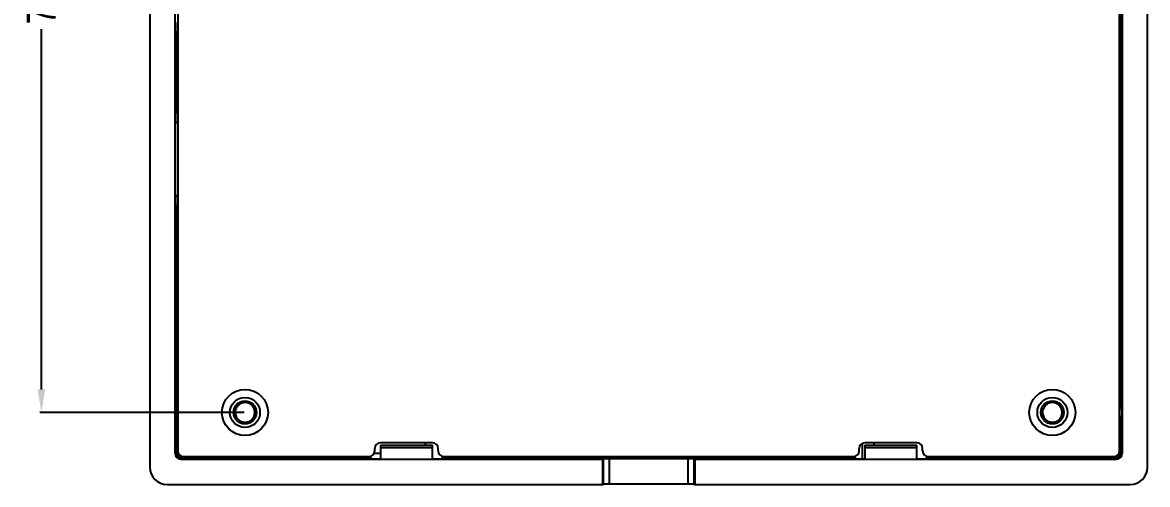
# Model space of a CAD drawing. Header units: inches. Extents: x -81 to 229, y -71 to 99.
# Drawn here: x 131.8 to 229.3, y -25.2 to 14.9 of the extents above; entities that cross this region are included whole.
import ezdxf

# ---------------------------------------------------------------- set-up
doc = ezdxf.new("R2010")
doc.units = ezdxf.units.IN
doc.header["$LTSCALE"] = 1.21
doc.header["$MEASUREMENT"] = 0
doc.header["$PDMODE"] = 3
doc.header["$PDSIZE"] = 0.3125
doc.layers.get('0').update_dxf_attribs({"linetype": 'CONTINUOUS'})
doc.layers.get('Defpoints').update_dxf_attribs({"linetype": 'CONTINUOUS'})
for name, color, linetype in [('BODY', 7, 'CONTINUOUS'), ('DIM', 3, 'CONTINUOUS'), ('SURFACE', 7, 'CONTINUOUS')]:
    doc.layers.add(name, color=color, linetype=linetype)
doc.styles.get("Standard").update_dxf_attribs({"font": 'txt', "width": 0.8})
doc.dimstyles.get("Standard").update_dxf_attribs({"dimtxt": 0.15625, "dimasz": 0.1875, "dimexe": 0.125, "dimexo": 0.0625, "dimgap": 0.09, "dimtad": 0, "dimtih": 1, "dimtoh": 1, "dimzin": 4, "dimdsep": 46, "dimtxsty": 'STANDARD', "dimblk": '_FILLED', "dimblk1": '_FILLED', "dimblk2": '_FILLED', "dimcen": 0.09, "dimazin": 1, "dimtp": 0.01, "dimtm": 0.01, "dimtfac": 1, "dimtofl": 0, "dimtmove": 0, "dimatfit": 3, "dimldrblk": '_FILLED', "dimfxl": 1, "dimtolj": 1, "dimtzin": 4, "dimarcsym": 0})

# ---------------------------------------------------------------- blocks, each defined once
blk = doc.blocks.new('_FILLED')
at = {"color": 0, "linetype": 'ByBlock'}
blk.add_solid([(0, 0), (-1, 0.167), (-1, -0.167)], dxfattribs=at)
blk = doc.blocks.new('*D9')
at = {"layer": 'Defpoints', "color": 0}
for p in [(151.052, 55.063), (133.403, -18.937), (151.052, -18.937)]:
    blk.add_point(p, dxfattribs=at)
at = {"layer": 'DIM', "color": 0, "lineweight": -2}
for p, q in [((150.99, 55.063), (133.278, 55.063)), ((133.403, 53.063), (133.403, 21.82)), ((133.403, -16.937), (133.403, 14.306)), ((150.99, -18.937), (133.278, -18.937))]:
    blk.add_line(p, q, dxfattribs=at)
at = {"layer": 'DIM', "color": 0, "lineweight": -2, "xscale": 2, "yscale": 2, "zscale": 2}
for p, rotation in [((133.403, 55.063), 90), ((133.403, -18.937), 270)]:
    blk.add_blockref('_FILLED', p, dxfattribs=dict(at, rotation=rotation))
at = {"layer": 'DIM', "insert": (133.403, 18.063), "char_height": 2.5, "attachment_point": 5, "rotation": 90}
blk.add_mtext('\\A1;74.00', dxfattribs=at)

msp = doc.modelspace()

# ---------------------------------------------------------------- linework, layer by layer
at = {"color": 7, "linetype": 'Continuous'}
for p, q in [((142.802, 59.813), (142.802, -23.687)), ((229.302, -23.687), (229.302, 59.813)), ((145.002, -22.487), (145.002, 58.613)), ((227.102, 58.613), (227.102, -22.487)), ((145.227, 58.388), (145.227, -22.262)), ((226.877, -22.262), (226.877, 58.388)), ((227.001, 31.521), (227.001, 4.605)), ((227.035, 14.563), (227.03, 14.063)), ((227.03, 14.063), (227.035, 13.563)), ((227.039, 14.063), (227.035, 14.563)), ((227.035, 13.563), (227.039, 14.063)), ((145.046, 13.618), (145.227, 13.618)), ((145.103, 7.493), (145.103, 13.618)), ((227.035, 12.563), (227.03, 12.063)), ((227.03, 12.063), (227.035, 11.563)), ((227.039, 12.063), (227.035, 12.563)), ((227.035, 11.563), (227.039, 12.063)), ((227.035, 10.563), (227.03, 10.063)), ((227.03, 10.063), (227.035, 9.563)), ((227.039, 10.063), (227.035, 10.563)), ((227.035, 9.563), (227.039, 10.063)), ((227.035, 8.563), (227.03, 8.063)), ((227.03, 8.063), (227.035, 7.563)), ((227.039, 8.063), (227.035, 8.563)), ((227.035, 7.563), (227.039, 8.063)), ((145.227, 7.493), (145.046, 7.493)), ((145.04, -0.167), (145.04, 6.213)), ((145.04, 6.213), (145.227, 6.213)), ((226.877, 4.605), (227.001, 4.605)), ((226.877, 4.481), (227.02, 4.481)), ((227.048, 4.51), (227.001, 4.605)), ((227.02, 4.481), (227.048, 4.51)), ((227.02, 4.481), (227.02, 3.445)), ((227.048, 4.51), (227.048, 3.417)), ((227.02, 3.445), (226.877, 3.445)), ((226.877, 3.321), (227.001, 3.321)), ((227.048, 3.417), (227.001, 3.321)), ((227.001, 3.321), (227.001, -18.449)), ((227.02, 3.445), (227.048, 3.417)), ((145.227, -0.167), (145.04, -0.167)), ((145.046, -1.447), (145.227, -1.447)), ((145.103, -18.449), (145.103, -1.447)), ((145.064, -18.567), (145.103, -18.449)), ((145.227, -18.449), (145.103, -18.449)), ((151.578, -18.269), (151.575, -18.267)), ((151.578, -18.269), (151.575, -18.267)), ((221.578, -18.269), (221.575, -18.267)), ((221.578, -18.269), (221.575, -18.267)), ((226.877, -18.449), (227.001, -18.449)), ((227.04, -18.567), (227.001, -18.449)), ((145.064, -18.567), (145.064, -19.307)), ((145.064, -18.567), (145.227, -18.567)), ((145.064, -19.307), (145.103, -19.425)), ((145.227, -19.307), (145.064, -19.307)), ((145.103, -22.386), (145.103, -19.425)), ((145.227, -19.425), (145.103, -19.425)), ((150.052, -18.937), (150.202, -18.937)), ((150.202, -18.935), (150.202, -18.937)), ((150.202, -18.935), (150.202, -18.937)), ((220.052, -18.937), (220.202, -18.937)), ((220.202, -18.935), (220.202, -18.937)), ((220.202, -18.935), (220.202, -18.937)), ((226.877, -18.567), (227.04, -18.567)), ((227.04, -19.307), (226.877, -19.307)), ((226.877, -19.425), (227.001, -19.425)), ((227.04, -19.307), (227.001, -19.425)), ((227.001, -19.425), (227.001, -22.386)), ((227.04, -18.567), (227.04, -19.307)), ((150.525, -19.604), (150.526, -19.604)), ((150.525, -19.604), (150.526, -19.604)), ((220.525, -19.604), (220.526, -19.604)), ((220.525, -19.604), (220.526, -19.604)), ((145.103, -22.386), (145.002, -22.487)), ((162.302, -22.262), (162.302, -22.062)), ((167.302, -21.562), (162.802, -21.562)), ((162.802, -21.787), (167.302, -21.787)), ((162.802, -21.787), (162.802, -22.987)), ((167.302, -22.01), (162.802, -22.01)), ((167.302, -22.987), (167.302, -21.787)), ((167.802, -22.262), (167.802, -22.062)), ((204.302, -22.262), (204.302, -22.062)), ((209.302, -21.562), (204.802, -21.562)), ((204.802, -21.787), (209.302, -21.787)), ((204.802, -21.787), (204.802, -22.987)), ((209.302, -22.01), (204.802, -22.01)), ((205.572, -21.562), (205.572, -21.787)), ((209.302, -22.987), (209.302, -21.787)), ((209.802, -22.262), (209.802, -22.062)), ((227.102, -22.487), (227.001, -22.386)), ((145.502, -22.987), (145.603, -22.886)), ((145.502, -22.987), (182.052, -22.987)), ((146.828, -22.886), (145.603, -22.886)), ((145.727, -22.762), (161.802, -22.762)), ((146.828, -22.762), (146.828, -22.886)), ((146.828, -22.886), (146.878, -22.902)), ((146.878, -22.902), (146.878, -22.762)), ((147.378, -22.762), (147.378, -22.907)), ((147.378, -22.907), (150.627, -22.907)), ((150.627, -22.762), (150.627, -22.907)), ((150.627, -22.907), (150.682, -22.925)), ((150.682, -22.925), (150.682, -22.762)), ((151.422, -22.925), (150.682, -22.925)), ((151.422, -22.762), (151.422, -22.925)), ((151.422, -22.925), (151.477, -22.907)), ((151.477, -22.762), (151.477, -22.907)), ((151.477, -22.907), (155.252, -22.907)), ((155.252, -22.762), (155.252, -22.907)), ((155.252, -22.907), (155.307, -22.925)), ((155.307, -22.925), (155.307, -22.762)), ((156.052, -22.925), (155.307, -22.925)), ((156.052, -22.925), (156.052, -22.762)), ((156.052, -22.907), (162.052, -22.907)), ((157.672, -22.762), (157.672, -22.907)), ((162.052, -22.973), (162.052, -22.907)), ((162.052, -22.973), (162.802, -22.973)), ((167.302, -22.973), (168.052, -22.973)), ((168.052, -22.907), (204.052, -22.907)), ((168.052, -22.907), (168.052, -22.973)), ((168.302, -22.762), (203.802, -22.762)), ((182.122, -22.969), (182.052, -22.987)), ((182.052, -22.987), (182.052, -25.187)), ((182.122, -25.169), (182.122, -22.969)), ((189.482, -22.965), (182.622, -22.965)), ((182.622, -22.965), (182.622, -25.165)), ((189.482, -25.165), (189.482, -22.965)), ((190.052, -22.987), (189.982, -22.969)), ((189.982, -22.969), (189.982, -25.169)), ((190.052, -22.987), (226.602, -22.987)), ((190.052, -22.987), (190.052, -25.187)), ((204.052, -22.973), (204.052, -22.907)), ((204.052, -22.973), (204.802, -22.973)), ((209.302, -22.973), (210.052, -22.973)), ((210.052, -22.907), (210.552, -22.907)), ((210.052, -22.907), (210.052, -22.973)), ((210.302, -22.762), (226.377, -22.762)), ((210.552, -22.762), (210.552, -22.925)), ((211.297, -22.925), (210.552, -22.925)), ((211.297, -22.762), (211.297, -22.925)), ((211.297, -22.925), (211.352, -22.907)), ((211.352, -22.762), (211.352, -22.907)), ((211.352, -22.907), (220.627, -22.907)), ((220.627, -22.762), (220.627, -22.907)), ((220.627, -22.907), (220.682, -22.925)), ((220.682, -22.925), (220.682, -22.762)), ((221.422, -22.925), (220.682, -22.925)), ((221.422, -22.762), (221.422, -22.925)), ((221.422, -22.925), (221.477, -22.907)), ((221.477, -22.762), (221.477, -22.907)), ((221.477, -22.907), (224.726, -22.907)), ((224.726, -22.907), (224.726, -22.762)), ((225.226, -22.762), (225.226, -22.902)), ((225.226, -22.902), (225.276, -22.886)), ((225.276, -22.886), (225.276, -22.762)), ((226.501, -22.886), (225.276, -22.886)), ((226.501, -22.886), (226.602, -22.987)), ((144.302, -25.187), (182.052, -25.187)), ((182.052, -25.187), (182.122, -25.169)), ((189.482, -25.165), (182.622, -25.165)), ((189.982, -25.169), (190.052, -25.187)), ((190.052, -25.187), (227.802, -25.187))]:
    msp.add_line(p, q, dxfattribs=at)
for centre, radius in [((151.052, -18.937), 2), ((221.052, -18.937), 2), ((151.052, -18.937), 1.3), ((151.052, -18.937), 1), ((221.052, -18.937), 1.3), ((221.052, -18.937), 1)]:
    msp.add_circle(centre, radius, dxfattribs=at)
for centre, radius, start, end in [((151.049, -18.94), 0.854, 52.0106, 53.46147), ((151.049, -18.94), 0.854, 49.13518, 51.77527), ((221.049, -18.94), 0.854, 52.0106, 53.46147), ((221.049, -18.94), 0.854, 49.13518, 51.77527), ((151.05, -18.939), 0.847, 230.28074, 231.69477), ((151.05, -18.939), 0.848, 231.76798, 231.93246), ((151.052, -18.937), 0.85, 231.93371, 234.72613), ((221.05, -18.939), 0.847, 230.28074, 231.69477), ((221.05, -18.939), 0.848, 231.76798, 231.93246), ((221.052, -18.937), 0.85, 231.93371, 234.72613), ((145.727, -22.262), 0.5, 180, 270), ((161.802, -22.262), 0.5, 270, 0), ((162.802, -22.062), 0.5, 90, 180), ((167.302, -22.062), 0.5, 0, 90), ((168.302, -22.262), 0.5, 180, 270), ((203.802, -22.262), 0.5, 270, 0), ((204.802, -22.062), 0.5, 90, 180), ((209.302, -22.062), 0.5, 0, 90), ((210.302, -22.262), 0.5, 180, 270), ((226.377, -22.262), 0.5, 270, 0)]:
    msp.add_arc(centre, radius, start, end, dxfattribs=at)
for centre, major_axis, ratio, start_param, end_param in [((145.054, 14.873), (0, 1.56), 0.008727, 1.570796, 3.141593), ((145.059, 14.873), (0, 1.56), 0.008727, -3.141593, -2.510348), ((145.054, 6.213), (0, 1.56), 0.008727, 0, 1.570796), ((145.059, 6.213), (0, 1.56), 0.008727, -0.603172, 0), ((145.054, -0.167), (0, 1.56), 0.008727, -4.712389, -3.141593), ((145.059, -0.167), (0, 1.56), 0.008727, -3.141593, -2.538341), ((145.603, -22.386), (0.354, 0.354), 0.999924, 2.356233, 3.926953), ((226.501, -22.386), (-0.354, 0.354), 0.999924, -3.926953, -2.356233), ((145.502, -22.487), (-0.354, -0.354), 0.999924, -0.78536, 0.78536), ((147.378, -22.902), (0.5, 0), 0.008727, -3.115422, -1.570806), ((182.622, -22.969), (0.5, 0), 0.008727, 1.570806, 3.106696), ((189.482, -22.969), (0.5, 0), 0.008727, 0.034907, 1.570796), ((224.726, -22.902), (0.5, 0), 0.008727, -1.570796, -0.02618), ((226.602, -22.487), (0.354, -0.354), 0.999924, -0.78536, 0.78536), ((144.302, -23.687), (1.061, 1.061), 0.999924, -3.926957, -2.356229), ((227.802, -23.687), (-1.061, 1.061), 0.999924, -3.926956, -2.356229), ((182.622, -25.17), (0.5, 0), 0.008727, 1.570806, 3.106696), ((189.482, -25.17), (0.5, 0), 0.008727, 0.034907, 1.570796)]:
    msp.add_ellipse(centre, major_axis=major_axis, ratio=ratio, start_param=start_param, end_param=end_param, dxfattribs=at)
msp.add_ellipse((145.066, -12.687), major_axis=(0, 0.5), ratio=0.008727, dxfattribs=at)
for points, knots in [([(151.558, -18.254), (151.526, -18.231), (151.46, -18.188), (151.318, -18.123), (151.126, -18.079), (150.89, -18.092), (150.666, -18.168), (150.471, -18.302), (150.32, -18.484), (150.224, -18.701), (150.202, -18.857), (150.202, -18.935)], [0, 0, 0, 0, 0.062633, 0.125263, 0.250224, 0.37519, 0.500149, 0.625116, 0.750074, 0.875042, 1, 1, 1, 1]), ([(150.561, -19.631), (150.605, -19.662), (150.675, -19.702), (150.776, -19.742), (150.879, -19.772), (151.013, -19.791), (151.175, -19.783), (151.333, -19.745), (151.481, -19.677), (151.613, -19.582), (151.725, -19.464), (151.813, -19.328), (151.873, -19.177), (151.903, -19.017), (151.903, -18.855), (151.872, -18.695), (151.812, -18.544), (151.724, -18.408), (151.649, -18.329), (151.608, -18.294)], [0, 0, 0, 0, 0.062495, 0.09378, 0.125064, 0.187558, 0.250053, 0.312551, 0.375045, 0.437539, 0.500038, 0.562532, 0.625026, 0.687525, 0.750019, 0.812513, 0.875011, 0.937506, 1, 1, 1, 1]), ([(221.558, -18.254), (221.526, -18.231), (221.46, -18.188), (221.318, -18.123), (221.126, -18.079), (220.89, -18.092), (220.666, -18.168), (220.471, -18.302), (220.32, -18.484), (220.224, -18.701), (220.202, -18.857), (220.202, -18.935)], [0, 0, 0, 0, 0.062633, 0.125263, 0.250224, 0.37519, 0.500149, 0.625116, 0.750074, 0.875042, 1, 1, 1, 1]), ([(220.561, -19.631), (220.605, -19.662), (220.675, -19.702), (220.776, -19.742), (220.879, -19.772), (221.013, -19.791), (221.175, -19.783), (221.333, -19.745), (221.481, -19.677), (221.613, -19.582), (221.725, -19.464), (221.813, -19.328), (221.873, -19.177), (221.903, -19.017), (221.903, -18.855), (221.872, -18.695), (221.812, -18.544), (221.724, -18.408), (221.649, -18.329), (221.608, -18.294)], [0, 0, 0, 0, 0.062495, 0.09378, 0.125064, 0.187558, 0.250053, 0.312551, 0.375045, 0.437539, 0.500038, 0.562532, 0.625026, 0.687525, 0.750019, 0.812513, 0.875011, 0.937506, 1, 1, 1, 1]), ([(150.202, -18.937), (150.202, -18.999), (150.216, -19.123), (150.276, -19.301), (150.374, -19.461), (150.461, -19.551), (150.509, -19.591)], [0, 0, 0, 0, 0.250008, 0.499995, 0.750001, 1, 1, 1, 1]), ([(220.202, -18.937), (220.202, -18.999), (220.216, -19.123), (220.276, -19.301), (220.374, -19.461), (220.461, -19.551), (220.509, -19.591)], [0, 0, 0, 0, 0.250008, 0.499995, 0.750001, 1, 1, 1, 1])]:
    msp.add_open_spline(points, degree=3, knots=knots, dxfattribs=at)
at = {"layer": 'BODY', "color": 7, "linetype": 'Continuous'}
for p, q in [((166.672, -21.562), (166.672, -21.787)), ((204.572, -21.625), (204.572, -22.973)), ((205.572, -21.562), (205.572, -21.787)), ((157.672, -22.762), (157.672, -22.907)), ((162.802, -22.502), (162.234, -22.502)), ((195.072, -22.907), (195.072, -22.762))]:
    msp.add_line(p, q, dxfattribs=at)
at = {"layer": 'SURFACE', "color": 7, "linetype": 'Continuous'}
for p, q in [((166.672, -21.562), (166.672, -21.787)), ((204.572, -21.625), (204.572, -22.973)), ((162.802, -22.502), (162.234, -22.502)), ((195.072, -22.907), (195.072, -22.762))]:
    msp.add_line(p, q, dxfattribs=at)

# ---------------------------------------------------------------- dimensions: what is measured, and where the dimension line sits
at = {"layer": 'DIM'}
dim = msp.add_linear_dim(base=(133.403, -18.937), p1=(151.052, 55.063), p2=(151.052, -18.937), angle=90, dimstyle='STANDARD', override={"dimtxt": 2.5, "dimasz": 2, "dimtih": 0, "dimtoh": 0, "dimzin": 0, "dimcen": 0.198, "dimclrt": 256, "dimadec": 0, "dimazin": 0, "dimtp": 0, "dimtm": 0, "dimtdec": 4, "dimtzin": 0}, dxfattribs=at)
dim.commit()
dim.dimension.update_dxf_attribs({"geometry": '*D9', "text_midpoint": (133.403, 18.063)})

doc.saveas('drawing.dxf')
